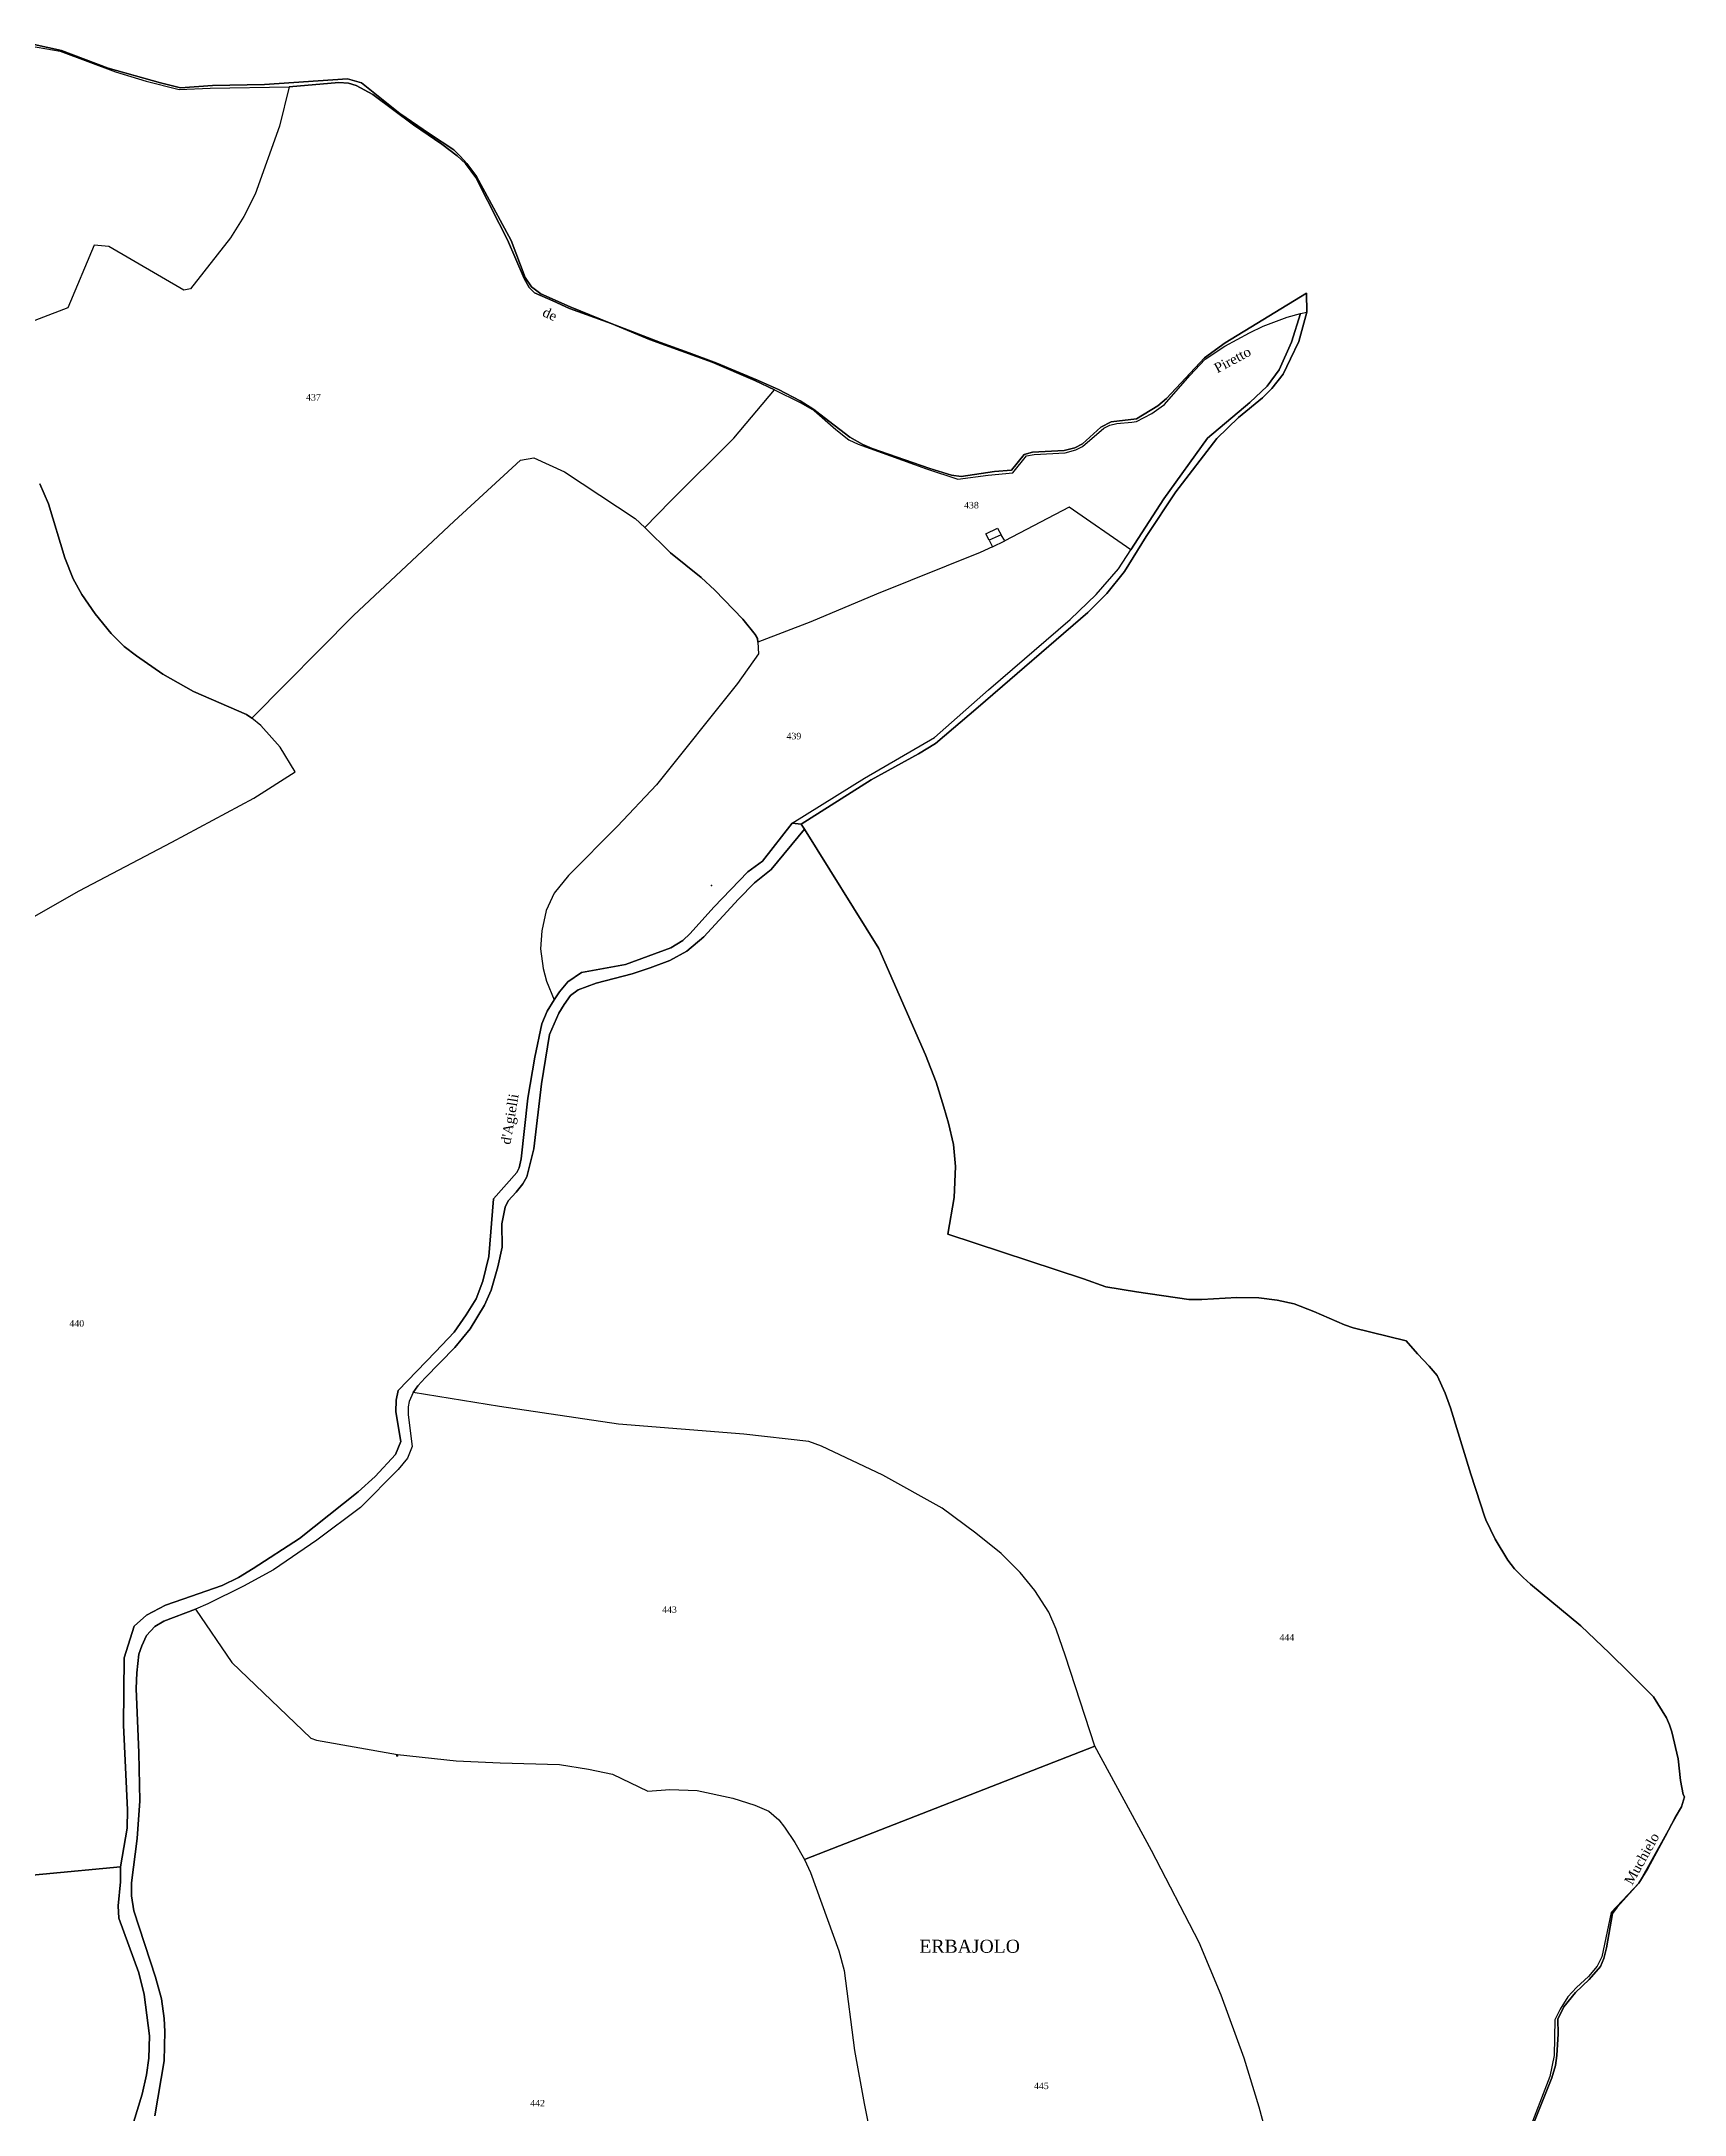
# Model space of a CAD drawing. Extents: x 1208104 to 1212743, y 6150498 to 6153217.
# Drawn here: x 1210096 to 1210601, y 6151201 to 6151837 of the extents above; entities that cross this region are included whole.
import ezdxf

# ---------------------------------------------------------------- set-up
doc = ezdxf.new("R2010")
doc.units = 0
doc.linetypes.add('CONTINU', pattern=[0])
doc.layers.get('0').update_dxf_attribs({"linetype": 'CONTINU'})
for name, color, linetype in [('1FLECHEFL', 7, 'CONTINU'), ('1LIEUDIT', 7, 'CONTINU'), ('1PARCELLE', 7, 'CONTINU'), ('1SUBDSECT', 7, 'CONTINU'), ('1TRONFLUV', 7, 'CONTINU'), ('3CLOTNONMI', 7, 'CONTINU'), ('3FISCLINE', 7, 'CONTINUOUS'), ('3LIEUDITTEX', 7, 'CONTINU'), ('3PARCELLETEX', 7, 'CONTINU'), ('3TRONFLUVTEX', 7, 'CONTINU')]:
    doc.layers.add(name, color=color, linetype=linetype)
doc.styles.get("Standard").update_dxf_attribs({"font": 'Times New Roman'})

# ---------------------------------------------------------------- blocks, each defined once
blk = doc.blocks.new('CLOTNOMI')
at = {"const_width": 0.38}
blk.add_lwpolyline([(-0.19, 0.37, 1), (0.19, 0.37, 1)], format="xyb", close=True, dxfattribs=at)
blk = doc.blocks.new('FLECHRU1')
blk.add_point((0, 0))

msp = doc.modelspace()

# ---------------------------------------------------------------- linework, layer by layer
at = {"layer": '1LIEUDIT'}
for points in [[(1210124.18, 6151198.06), (1210126.86, 6151206.83), (1210128.21, 6151212.73), (1210128.91, 6151217.91), (1210129.16, 6151224.72), (1210127.45, 6151237.39), (1210125.8, 6151244.12), (1210119.65, 6151260.84), (1210119.51, 6151264.61), (1210120.16, 6151272), (1210120.24, 6151276.59), (1210122.25, 6151288.48), (1210122.32, 6151294.13), (1210121.12, 6151320.18), (1210121.37, 6151340.79), (1210124.42, 6151350.51), (1210128.23, 6151353.9), (1210134.04, 6151357.02), (1210139.34, 6151358.84), (1210151.44, 6151363.09), (1210156.43, 6151365.49), (1210160.99, 6151368.28), (1210175.16, 6151377.43), (1210193.2, 6151391.76), (1210198.48, 6151396.56), (1210204.63, 6151403.27), (1210206.28, 6151407.3), (1210204.81, 6151416.38), (1210204.88, 6151419.95), (1210205.45, 6151422.9), (1210217.01, 6151434.81), (1210222.68, 6151440.84), (1210226.35, 6151446.14), (1210229.42, 6151451.06), (1210231.49, 6151456.49), (1210233.3, 6151464.06), (1210234.76, 6151481.76), (1210241.98, 6151489.9), (1210242.66, 6151491.29), (1210243.26, 6151494.11), (1210245.36, 6151512.76), (1210247.44, 6151525.33), (1210249.6, 6151535.54), (1210251.27, 6151539.49), (1210253.43, 6151542.88), (1210255.1, 6151545.39), (1210257.58, 6151548.42), (1210261.81, 6151551.29), (1210275.37, 6151553.73), (1210289.3, 6151558.87), (1210292.99, 6151561.14), (1210295.24, 6151563.26), (1210302.44, 6151571.34), (1210312.92, 6151582.28), (1210317.46, 6151585.56), (1210326.48, 6151597.17), (1210329.34, 6151596.84), (1210350.77, 6151610.54), (1210365.32, 6151618.48), (1210370.54, 6151621.61), (1210383.65, 6151632.82), (1210417.34, 6151661.84), (1210423.22, 6151667.74), (1210428.61, 6151674.52), (1210435.31, 6151685.2), (1210444.42, 6151698.96), (1210457, 6151715.36), (1210463.67, 6151721.77), (1210471.04, 6151727.8), (1210473.87, 6151730.71), (1210477.34, 6151735.11), (1210479.65, 6151739.83), (1210482.21, 6151745.15), (1210484.64, 6151754.18), (1210484.48, 6151759.93), (1210459.53, 6151744.68), (1210453.19, 6151740.11), (1210441.52, 6151727.66), (1210438.9, 6151725.38), (1210432.34, 6151721.33), (1210424.49, 6151720.41), (1210421.32, 6151718.77), (1210415.68, 6151713.71), (1210413.39, 6151712.42), (1210410.1, 6151711.6), (1210400.35, 6151711.17), (1210397.84, 6151710.46), (1210393.92, 6151705.59), (1210388.67, 6151705.15), (1210378.43, 6151703.65), (1210375.49, 6151704.06), (1210368.85, 6151706.1), (1210361.16, 6151708.82), (1210351.08, 6151712.3), (1210348.27, 6151713.54), (1210344.26, 6151715.73), (1210336.32, 6151721.83), (1210333.22, 6151724.22), (1210328.99, 6151726.89), (1210322.3, 6151730.35), (1210315.88, 6151733.21), (1210303.38, 6151738.51), (1210294.86, 6151741.64), (1210286.08, 6151744.77), (1210270.93, 6151750.67), (1210258.29, 6151755.73), (1210249.27, 6151759.79), (1210246.48, 6151761.95), (1210244.46, 6151764.77), (1210240.18, 6151776.18), (1210233.46, 6151788.63), (1210229.57, 6151795.79), (1210226.59, 6151799.82), (1210224.57, 6151802.01), (1210222.55, 6151803.95), (1210215.08, 6151808.9), (1210206.01, 6151815.16), (1210194.26, 6151824.55), (1210189.9, 6151825.85), (1210164.43, 6151824.1), (1210148.47, 6151823.75), (1210138.65, 6151823.06), (1210132.51, 6151824.53), (1210116.43, 6151829.1), (1210102.1, 6151834.46), (1210089.45, 6151837.28)], [(1210553.96, 6151196.96), (1210559.92, 6151211.81), (1210561.01, 6151215.6), (1210561.47, 6151218.67), (1210561.85, 6151225.32), (1210561.77, 6151229.86), (1210563.59, 6151233.61), (1210567.16, 6151238.03), (1210571.4, 6151242.06), (1210574.82, 6151246.02), (1210575.84, 6151248.45), (1210576.64, 6151251.73), (1210578.55, 6151262.31), (1210579.96, 6151264.26), (1210586.59, 6151271.66), (1210589.4, 6151276.12), (1210594.72, 6151285.92), (1210597.82, 6151291.76), (1210599.67, 6151295.1), (1210600.65, 6151298.12), (1210600.22, 6151298.87), (1210599.42, 6151303.17), (1210598.71, 6151309.77), (1210596.75, 6151318.06), (1210596.07, 6151320.25), (1210595.08, 6151322.43), (1210591.09, 6151328.81), (1210583.78, 6151336.18), (1210577.6, 6151342.26), (1210568.75, 6151350.66), (1210553.3, 6151363.5), (1210551.04, 6151365.53), (1210548.44, 6151368.11), (1210546.39, 6151370.79), (1210542.48, 6151377.27), (1210539.66, 6151383.18), (1210539.25, 6151384.36), (1210537.95, 6151388.11), (1210535.02, 6151397.21), (1210528.78, 6151417.66), (1210527.14, 6151422.07), (1210524.64, 6151427.53), (1210522.23, 6151430.42), (1210518.63, 6151434.16), (1210515.12, 6151438.23), (1210498.83, 6151442.18), (1210496.23, 6151443.07), (1210486.81, 6151447.17), (1210480.71, 6151449.51), (1210475.55, 6151450.71), (1210469.86, 6151451.36), (1210463.08, 6151451.53), (1210452.33, 6151450.84), (1210448.35, 6151450.92), (1210432.34, 6151453.23), (1210422.9, 6151454.79), (1210415.99, 6151457.19), (1210374.31, 6151470.96), (1210376.33, 6151482.2), (1210376.66, 6151491.71), (1210376.09, 6151498.47), (1210374.51, 6151505.06), (1210373.15, 6151509.91), (1210370.8, 6151517.64), (1210367.44, 6151526.04), (1210353.14, 6151558.73), (1210330.36, 6151595.39), (1210329.34, 6151596.84), (1210326.48, 6151597.17), (1210317.46, 6151585.56), (1210312.92, 6151582.28), (1210302.44, 6151571.34), (1210295.24, 6151563.26), (1210292.99, 6151561.14), (1210289.3, 6151558.87), (1210275.37, 6151553.73), (1210261.81, 6151551.29), (1210257.58, 6151548.42), (1210255.1, 6151545.39), (1210253.43, 6151542.88), (1210251.27, 6151539.49), (1210249.6, 6151535.54), (1210247.44, 6151525.33), (1210245.36, 6151512.76), (1210243.26, 6151494.11), (1210242.66, 6151491.29), (1210241.98, 6151489.9), (1210234.76, 6151481.76), (1210233.3, 6151464.06), (1210231.49, 6151456.49), (1210229.42, 6151451.06), (1210226.35, 6151446.14), (1210222.68, 6151440.84), (1210217.01, 6151434.81), (1210205.45, 6151422.9), (1210204.88, 6151419.95), (1210204.81, 6151416.38), (1210206.28, 6151407.3), (1210204.63, 6151403.27), (1210198.48, 6151396.56), (1210193.2, 6151391.76), (1210175.16, 6151377.43), (1210160.99, 6151368.28), (1210156.43, 6151365.49), (1210151.44, 6151363.09), (1210139.34, 6151358.84), (1210134.04, 6151357.02), (1210128.23, 6151353.9), (1210124.42, 6151350.51), (1210121.37, 6151340.79), (1210121.12, 6151320.18), (1210122.32, 6151294.13), (1210122.25, 6151288.48), (1210120.24, 6151276.59), (1210120.16, 6151272), (1210119.51, 6151264.61), (1210119.65, 6151260.84), (1210125.8, 6151244.12), (1210127.45, 6151237.39), (1210129.16, 6151224.72), (1210128.91, 6151217.91), (1210128.21, 6151212.73), (1210126.86, 6151206.83), (1210124.18, 6151198.06)]]:
    msp.add_lwpolyline(points, dxfattribs=at)
at = {"layer": '1PARCELLE'}
for points in [[(1210092.29, 6151835.9), (1210101.7, 6151834.34), (1210118.7, 6151827.95), (1210128.09, 6151825.06), (1210138.18, 6151822.5), (1210147.72, 6151822.98), (1210172.01, 6151823.34), (1210169.06, 6151811.25), (1210161.57, 6151790.35), (1210158.09, 6151783.53), (1210154.02, 6151776.93), (1210141.7, 6151761.33), (1210139.64, 6151760.94), (1210116.58, 6151774.35), (1210112.08, 6151774.69), (1210104.03, 6151755.42), (1210064.68, 6151740.39)], [(1210095.44, 6151701.41), (1210098.11, 6151695.23), (1210103.1, 6151678.71), (1210105.68, 6151672.21), (1210108.32, 6151667.4), (1210112.38, 6151661.51), (1210117.38, 6151655.48), (1210121.37, 6151651.44), (1210125.12, 6151648.58), (1210133.23, 6151642.95), (1210142.61, 6151637.61), (1210158.88, 6151630.57), (1210160.57, 6151629.4), (1210191.75, 6151660.99), (1210222.7, 6151689.97), (1210243.09, 6151708.64), (1210247.16, 6151709.39), (1210256.55, 6151705.12), (1210278.25, 6151690.79), (1210281.24, 6151688.01), (1210289.11, 6151696.05), (1210308.62, 6151715.39), (1210321.15, 6151730.33), (1210315.05, 6151733.14), (1210301.98, 6151738.75), (1210282.65, 6151745.74), (1210270.93, 6151750.65), (1210258.11, 6151755.3), (1210253.01, 6151757.65), (1210247.37, 6151760.05), (1210245.71, 6151761.69), (1210244.2, 6151764.47), (1210239.11, 6151776.35), (1210236.54, 6151781.36), (1210229.31, 6151795.51), (1210226.19, 6151799.75), (1210223.65, 6151802.16), (1210218.9, 6151805.73), (1210210.21, 6151811.66), (1210197.72, 6151821.01), (1210192.58, 6151823.72), (1210190.24, 6151824.48), (1210187.28, 6151824.67), (1210172.01, 6151823.34), (1210172.01, 6151823.34), (1210169.06, 6151811.25), (1210161.57, 6151790.35), (1210158.09, 6151783.53), (1210154.02, 6151776.93), (1210141.7, 6151761.33), (1210139.64, 6151760.94), (1210116.58, 6151774.35), (1210112.08, 6151774.69), (1210104.03, 6151755.42), (1210064.68, 6151740.39)], [(1210085.76, 6151564.01), (1210107.52, 6151576.4), (1210136.02, 6151591.36), (1210161.2, 6151604.83), (1210173.88, 6151612.92), (1210169.21, 6151620.54), (1210163.33, 6151627.15), (1210160.57, 6151629.4), (1210191.75, 6151660.99), (1210222.7, 6151689.97), (1210243.09, 6151708.64), (1210247.16, 6151709.39), (1210256.55, 6151705.12), (1210278.25, 6151690.79), (1210281.24, 6151688.01), (1210289.13, 6151680.26), (1210298.57, 6151672.65), (1210302.82, 6151668.76), (1210311.42, 6151659.85), (1210315.15, 6151655.15), (1210315.85, 6151653.9), (1210316, 6151652.75), (1210316, 6151652.75), (1210316.23, 6151649.19), (1210309.73, 6151640.07), (1210284.87, 6151609), (1210272.9, 6151596.25), (1210257.78, 6151581.11), (1210253.42, 6151575.66), (1210250.92, 6151570.36), (1210249.58, 6151564.16), (1210249.22, 6151558.59), (1210250.02, 6151552.58), (1210251.04, 6151548.65), (1210253.43, 6151542.88), (1210251.27, 6151539.49), (1210249.6, 6151535.54), (1210247.44, 6151525.33), (1210245.36, 6151512.76), (1210243.26, 6151494.11), (1210242.66, 6151491.29), (1210241.98, 6151489.9), (1210234.76, 6151481.76), (1210233.3, 6151464.06), (1210231.49, 6151456.49), (1210229.42, 6151451.06), (1210226.35, 6151446.14), (1210222.68, 6151440.84), (1210217.01, 6151434.81), (1210205.45, 6151422.9), (1210204.88, 6151419.95), (1210204.81, 6151416.38), (1210206.28, 6151407.3), (1210204.63, 6151403.27), (1210198.48, 6151396.56), (1210193.2, 6151391.76), (1210175.16, 6151377.43), (1210160.99, 6151368.28), (1210156.43, 6151365.49), (1210151.44, 6151363.09), (1210139.34, 6151358.84), (1210134.04, 6151357.02), (1210128.23, 6151353.9), (1210124.42, 6151350.51), (1210121.37, 6151340.79), (1210121.12, 6151320.18), (1210122.32, 6151294.13), (1210122.25, 6151288.48), (1210120.24, 6151276.59), (1210072.34, 6151272.17)], [(1210085.76, 6151564.01), (1210107.52, 6151576.4), (1210136.02, 6151591.36), (1210161.2, 6151604.83), (1210173.88, 6151612.92), (1210169.21, 6151620.54), (1210163.33, 6151627.15), (1210160.57, 6151629.4), (1210160.57, 6151629.4), (1210158.88, 6151630.57), (1210142.61, 6151637.61), (1210133.23, 6151642.95), (1210125.12, 6151648.58), (1210121.37, 6151651.44), (1210117.38, 6151655.48), (1210112.38, 6151661.51), (1210108.32, 6151667.4), (1210105.68, 6151672.21), (1210103.1, 6151678.71), (1210098.11, 6151695.23), (1210095.44, 6151701.41)], [(1210474.03, 6151187.65), (1210469.98, 6151202.8), (1210465.42, 6151217.84), (1210458.32, 6151237.26), (1210451.56, 6151253.41), (1210436.87, 6151281.64), (1210419.53, 6151313.69), (1210410.46, 6151341.36), (1210407.62, 6151349.63), (1210405.35, 6151354.85), (1210401.07, 6151361.47), (1210396.55, 6151367.02), (1210390.73, 6151372.85), (1210382.94, 6151379.11), (1210372.65, 6151386.8), (1210354.36, 6151396.93), (1210335.49, 6151405.8), (1210331.61, 6151407.26), (1210311.69, 6151409.47), (1210273.19, 6151412.55), (1210236.67, 6151418), (1210210.15, 6151422.31), (1210210.15, 6151422.31), (1210211.56, 6151424.38), (1210213.75, 6151426.81), (1210222.86, 6151436.19), (1210227.61, 6151441.88), (1210232, 6151449.14), (1210234.06, 6151453.79), (1210236.11, 6151460.93), (1210237.4, 6151467), (1210237.34, 6151474.14), (1210238.41, 6151479.27), (1210239.33, 6151481.16), (1210241.79, 6151483.89), (1210243.8, 6151486.38), (1210244.97, 6151488.54), (1210247.13, 6151497.2), (1210249.49, 6151517.14), (1210252, 6151532.25), (1210254.84, 6151538.82), (1210256.46, 6151541.53), (1210258.47, 6151544.24), (1210260.82, 6151546.01), (1210266.36, 6151548.02), (1210277.36, 6151550.88), (1210282.94, 6151552.78), (1210288.97, 6151555.02), (1210294.17, 6151557.82), (1210299.42, 6151562.27), (1210310.07, 6151573.89), (1210314.98, 6151578.9), (1210320.06, 6151582.92), (1210330.36, 6151595.39), (1210353.14, 6151558.73), (1210367.44, 6151526.04), (1210370.8, 6151517.64), (1210373.15, 6151509.91), (1210374.51, 6151505.06), (1210376.09, 6151498.47), (1210376.66, 6151491.71), (1210376.33, 6151482.2), (1210374.31, 6151470.96), (1210415.99, 6151457.19), (1210422.9, 6151454.79), (1210432.34, 6151453.23), (1210448.35, 6151450.92), (1210452.33, 6151450.84), (1210463.08, 6151451.53), (1210469.86, 6151451.36), (1210475.55, 6151450.71), (1210480.71, 6151449.51), (1210486.81, 6151447.17), (1210496.23, 6151443.07), (1210498.83, 6151442.18), (1210515.12, 6151438.23), (1210518.63, 6151434.16), (1210522.23, 6151430.42), (1210524.64, 6151427.53), (1210527.14, 6151422.07), (1210528.78, 6151417.66), (1210535.02, 6151397.21), (1210537.95, 6151388.11), (1210539.25, 6151384.36), (1210539.66, 6151383.18), (1210542.48, 6151377.27), (1210546.39, 6151370.79), (1210548.44, 6151368.11), (1210551.04, 6151365.53), (1210553.3, 6151363.5), (1210568.75, 6151350.66), (1210577.6, 6151342.26), (1210583.78, 6151336.18), (1210591.09, 6151328.81), (1210595.08, 6151322.43), (1210596.07, 6151320.25), (1210596.75, 6151318.06), (1210598.71, 6151309.77), (1210599.42, 6151303.17), (1210600.22, 6151298.87), (1210600.65, 6151298.12), (1210599.58, 6151295), (1210586.57, 6151271.66), (1210578.15, 6151262.6), (1210575.23, 6151249), (1210573.86, 6151246.16), (1210571.18, 6151242.93), (1210567.41, 6151239.53), (1210564.84, 6151236.7), (1210562.4, 6151232.91), (1210560.85, 6151229.67), (1210560.63, 6151218.71), (1210559.23, 6151212.23), (1210552.36, 6151194.38)], [(1210130.7, 6151200.14), (1210133.58, 6151217.09), (1210133.81, 6151226.1), (1210133.6, 6151230.07), (1210132.78, 6151236.13), (1210130.97, 6151242.73), (1210124.25, 6151263.13), (1210123.54, 6151267.7), (1210123.53, 6151271.7), (1210125.33, 6151285.29), (1210126.15, 6151296.93), (1210125.84, 6151311.61), (1210125.02, 6151331.45), (1210125.19, 6151336.23), (1210125.82, 6151341.96), (1210126.72, 6151344.51), (1210128.23, 6151347.69), (1210130.74, 6151350.46), (1210133.5, 6151352.05), (1210143.2, 6151355.8), (1210154.39, 6151339.42), (1210178.7, 6151316.17), (1210180.38, 6151315.51), (1210205.24, 6151311.17), (1210223.27, 6151309.2), (1210236.78, 6151308.56), (1210255.07, 6151308.07), (1210264, 6151306.6), (1210271.38, 6151305.1), (1210282.14, 6151299.83), (1210288.92, 6151300.34), (1210297.38, 6151300.03), (1210308.35, 6151297.69), (1210315.01, 6151295.58), (1210319.36, 6151293.71), (1210322.46, 6151291.02), (1210324.17, 6151288.84), (1210327.33, 6151284.11), (1210330.34, 6151278.91), (1210332.11, 6151274.84), (1210340.84, 6151250.83), (1210342.47, 6151244.74), (1210345.63, 6151220.17), (1210348.62, 6151203.98), (1210351.01, 6151192.27)], [(1210474.03, 6151187.65), (1210469.98, 6151202.8), (1210465.42, 6151217.84), (1210458.32, 6151237.26), (1210451.56, 6151253.41), (1210436.87, 6151281.64), (1210419.53, 6151313.69), (1210330.34, 6151278.91), (1210330.34, 6151278.91), (1210332.11, 6151274.84), (1210340.84, 6151250.83), (1210342.47, 6151244.74), (1210345.63, 6151220.17), (1210348.62, 6151203.98), (1210351.01, 6151192.27)], [(1210025.02, 6151198.14), (1210026.4, 6151210.7), (1210027.35, 6151215.91), (1210028.03, 6151220.74), (1210024.3, 6151247.18), (1210021.37, 6151261.1), (1210020.92, 6151269.5), (1210072.34, 6151272.17), (1210120.24, 6151276.59), (1210120.16, 6151272), (1210119.51, 6151264.61), (1210119.65, 6151260.84), (1210125.8, 6151244.12), (1210127.45, 6151237.39), (1210129.16, 6151224.72), (1210128.91, 6151217.91), (1210128.21, 6151212.73), (1210126.86, 6151206.83), (1210124.18, 6151198.06)]]:
    msp.add_lwpolyline(points, dxfattribs=at)
for points in [[(1210430.6, 6151681.17), (1210411.65, 6151694.29), (1210391.82, 6151683.93), (1210390.77, 6151685.78), (1210387.06, 6151684.06), (1210388.04, 6151682.1), (1210384.24, 6151680.34), (1210352.4, 6151667.49), (1210332.27, 6151659.02), (1210316, 6151652.75), (1210315.85, 6151653.9), (1210315.15, 6151655.15), (1210311.42, 6151659.85), (1210302.82, 6151668.76), (1210298.57, 6151672.65), (1210289.13, 6151680.26), (1210281.24, 6151688.01), (1210289.11, 6151696.05), (1210308.62, 6151715.39), (1210321.15, 6151730.33), (1210329.01, 6151726.43), (1210333.25, 6151723.95), (1210339.93, 6151718.11), (1210343.92, 6151714.97), (1210346.78, 6151713.62), (1210367.77, 6151705.98), (1210377.44, 6151702.87), (1210386.72, 6151704.05), (1210394.29, 6151704.83), (1210398.52, 6151710.02), (1210400.82, 6151710.41), (1210410.38, 6151710.88), (1210413.7, 6151711.82), (1210415.71, 6151712.88), (1210422.31, 6151718.46), (1210424.06, 6151719.42), (1210426.21, 6151719.92), (1210430.83, 6151720.34), (1210432.33, 6151720.6), (1210437.05, 6151722.97), (1210439.91, 6151725.07), (1210440.85, 6151725.81), (1210448.67, 6151734.67), (1210453.39, 6151739.67), (1210459.48, 6151743.69), (1210466.99, 6151747.74), (1210471.21, 6151749.81), (1210478.55, 6151752.6), (1210482.68, 6151753.73), (1210479.94, 6151744.88), (1210476.13, 6151736.42), (1210472.42, 6151731.43), (1210467.08, 6151726.43), (1210454.14, 6151715.4), (1210440.67, 6151696.8), (1210430.6, 6151681.17)], [(1210430.6, 6151681.17), (1210411.65, 6151694.29), (1210391.82, 6151683.93), (1210390.77, 6151685.78), (1210387.06, 6151684.06), (1210388.04, 6151682.1), (1210384.24, 6151680.34), (1210352.4, 6151667.49), (1210332.27, 6151659.02), (1210316, 6151652.75), (1210316.23, 6151649.19), (1210309.73, 6151640.07), (1210284.87, 6151609), (1210272.9, 6151596.25), (1210257.78, 6151581.11), (1210253.42, 6151575.66), (1210250.92, 6151570.36), (1210249.58, 6151564.16), (1210249.22, 6151558.59), (1210250.02, 6151552.58), (1210251.04, 6151548.65), (1210253.43, 6151542.88), (1210255.1, 6151545.39), (1210257.58, 6151548.42), (1210261.81, 6151551.29), (1210275.37, 6151553.73), (1210289.3, 6151558.87), (1210292.99, 6151561.14), (1210295.24, 6151563.26), (1210302.44, 6151571.34), (1210312.92, 6151582.28), (1210317.46, 6151585.56), (1210326.48, 6151597.17), (1210348.77, 6151610.99), (1210370.22, 6151623.45), (1210386.79, 6151638.11), (1210411.88, 6151659.76), (1210419.92, 6151667.4), (1210426.8, 6151675.29), (1210430.6, 6151681.17)], [(1210143.2, 6151355.8), (1210154.39, 6151339.42), (1210178.7, 6151316.17), (1210180.38, 6151315.51), (1210205.24, 6151311.17), (1210223.27, 6151309.2), (1210236.78, 6151308.56), (1210255.07, 6151308.07), (1210264, 6151306.6), (1210271.38, 6151305.1), (1210282.14, 6151299.83), (1210288.92, 6151300.34), (1210297.38, 6151300.03), (1210308.35, 6151297.69), (1210315.01, 6151295.58), (1210319.36, 6151293.71), (1210322.46, 6151291.02), (1210324.17, 6151288.84), (1210327.33, 6151284.11), (1210330.34, 6151278.91), (1210419.53, 6151313.69), (1210410.46, 6151341.36), (1210407.62, 6151349.63), (1210405.35, 6151354.85), (1210401.07, 6151361.47), (1210396.55, 6151367.02), (1210390.73, 6151372.85), (1210382.94, 6151379.11), (1210372.65, 6151386.8), (1210354.36, 6151396.93), (1210335.49, 6151405.8), (1210331.61, 6151407.26), (1210311.69, 6151409.47), (1210273.19, 6151412.55), (1210236.67, 6151418), (1210210.15, 6151422.31), (1210208.85, 6151419.55), (1210208.59, 6151417.88), (1210208.52, 6151415.42), (1210209.81, 6151405.69), (1210208.32, 6151402.2), (1210205.48, 6151398.71), (1210193.88, 6151387.02), (1210180.54, 6151376.93), (1210167.22, 6151367.81), (1210157.94, 6151362.8), (1210147.03, 6151357.37), (1210143.2, 6151355.8)]]:
    msp.add_lwpolyline(points, close=True, dxfattribs=at)
at = {"layer": '1SUBDSECT'}
msp.add_lwpolyline([(1210089.45, 6151837.28), (1210102.1, 6151834.46), (1210116.43, 6151829.1), (1210132.51, 6151824.53), (1210138.65, 6151823.06), (1210148.47, 6151823.75), (1210164.43, 6151824.1), (1210189.9, 6151825.85), (1210194.26, 6151824.55), (1210206.01, 6151815.16), (1210215.08, 6151808.9), (1210222.55, 6151803.95), (1210224.57, 6151802.01), (1210226.59, 6151799.82), (1210229.57, 6151795.79), (1210233.46, 6151788.63), (1210240.18, 6151776.18), (1210244.46, 6151764.77), (1210246.48, 6151761.95), (1210249.27, 6151759.79), (1210258.29, 6151755.73), (1210270.93, 6151750.67), (1210286.08, 6151744.77), (1210294.86, 6151741.64), (1210303.38, 6151738.51), (1210315.88, 6151733.21), (1210322.3, 6151730.35), (1210328.99, 6151726.89), (1210333.22, 6151724.22), (1210336.32, 6151721.83), (1210344.26, 6151715.73), (1210348.27, 6151713.54), (1210351.08, 6151712.3), (1210361.16, 6151708.82), (1210368.85, 6151706.1), (1210375.49, 6151704.06), (1210378.43, 6151703.65), (1210388.67, 6151705.15), (1210393.92, 6151705.59), (1210397.84, 6151710.46), (1210400.35, 6151711.17), (1210410.1, 6151711.6), (1210413.39, 6151712.42), (1210415.68, 6151713.71), (1210421.32, 6151718.77), (1210424.49, 6151720.41), (1210432.34, 6151721.33), (1210438.9, 6151725.38), (1210441.52, 6151727.66), (1210453.19, 6151740.11), (1210459.53, 6151744.68), (1210484.48, 6151759.93), (1210484.64, 6151754.18), (1210482.21, 6151745.15), (1210479.65, 6151739.83), (1210477.34, 6151735.11), (1210473.87, 6151730.71), (1210471.04, 6151727.8), (1210463.67, 6151721.77), (1210457, 6151715.36), (1210444.42, 6151698.96), (1210435.31, 6151685.2), (1210428.61, 6151674.52), (1210423.22, 6151667.74), (1210417.34, 6151661.84), (1210383.65, 6151632.82), (1210370.54, 6151621.61), (1210365.32, 6151618.48), (1210350.77, 6151610.54), (1210329.34, 6151596.84), (1210330.36, 6151595.39), (1210353.14, 6151558.73), (1210367.44, 6151526.04), (1210370.8, 6151517.64), (1210373.15, 6151509.91), (1210374.51, 6151505.06), (1210376.09, 6151498.47), (1210376.66, 6151491.71), (1210376.33, 6151482.2), (1210374.31, 6151470.96), (1210415.99, 6151457.19), (1210422.9, 6151454.79), (1210432.34, 6151453.23), (1210448.35, 6151450.92), (1210452.33, 6151450.84), (1210463.08, 6151451.53), (1210469.86, 6151451.36), (1210475.55, 6151450.71), (1210480.71, 6151449.51), (1210486.81, 6151447.17), (1210496.23, 6151443.07), (1210498.83, 6151442.18), (1210515.12, 6151438.23), (1210518.63, 6151434.16), (1210522.23, 6151430.42), (1210524.64, 6151427.53), (1210527.14, 6151422.07), (1210528.78, 6151417.66), (1210535.02, 6151397.21), (1210537.95, 6151388.11), (1210539.25, 6151384.36), (1210539.66, 6151383.18), (1210542.48, 6151377.27), (1210546.39, 6151370.79), (1210548.44, 6151368.11), (1210551.04, 6151365.53), (1210553.3, 6151363.5), (1210568.75, 6151350.66), (1210577.6, 6151342.26), (1210583.78, 6151336.18), (1210591.09, 6151328.81), (1210595.08, 6151322.43), (1210596.07, 6151320.25), (1210596.75, 6151318.06), (1210598.71, 6151309.77), (1210599.42, 6151303.17), (1210600.22, 6151298.87), (1210600.65, 6151298.12), (1210599.67, 6151295.1), (1210597.82, 6151291.76), (1210594.72, 6151285.92), (1210589.4, 6151276.12), (1210586.59, 6151271.66), (1210579.96, 6151264.26), (1210578.55, 6151262.31), (1210576.64, 6151251.73), (1210575.84, 6151248.45), (1210574.82, 6151246.02), (1210571.4, 6151242.06), (1210567.16, 6151238.03), (1210563.59, 6151233.61), (1210561.77, 6151229.86), (1210561.85, 6151225.32), (1210561.47, 6151218.67), (1210561.01, 6151215.6), (1210559.92, 6151211.81), (1210553.96, 6151196.96)], dxfattribs=at)
at = {"layer": '1TRONFLUV'}
for points in [[(1210092.29, 6151835.9), (1210101.7, 6151834.34), (1210118.7, 6151827.95), (1210128.09, 6151825.06), (1210138.18, 6151822.5), (1210147.72, 6151822.98), (1210172.01, 6151823.34), (1210172.01, 6151823.34), (1210187.28, 6151824.67), (1210190.24, 6151824.48), (1210192.58, 6151823.72), (1210197.72, 6151821.01), (1210210.21, 6151811.66), (1210218.9, 6151805.73), (1210223.65, 6151802.16), (1210226.19, 6151799.75), (1210229.31, 6151795.51), (1210236.54, 6151781.36), (1210239.11, 6151776.35), (1210244.2, 6151764.47), (1210245.71, 6151761.69), (1210247.37, 6151760.05), (1210253.01, 6151757.65), (1210258.11, 6151755.3), (1210270.93, 6151750.65), (1210282.65, 6151745.74), (1210301.98, 6151738.75), (1210315.05, 6151733.14), (1210321.15, 6151730.33), (1210329.01, 6151726.43), (1210333.25, 6151723.95), (1210339.93, 6151718.11), (1210343.92, 6151714.97), (1210346.78, 6151713.62), (1210367.77, 6151705.98), (1210377.44, 6151702.87), (1210386.72, 6151704.05), (1210394.29, 6151704.83), (1210398.52, 6151710.02), (1210400.82, 6151710.41), (1210410.38, 6151710.88), (1210413.7, 6151711.82), (1210415.71, 6151712.88), (1210422.31, 6151718.46), (1210424.06, 6151719.42), (1210426.21, 6151719.92), (1210430.83, 6151720.34), (1210432.33, 6151720.6), (1210437.05, 6151722.97), (1210439.91, 6151725.07), (1210440.85, 6151725.81), (1210448.67, 6151734.67), (1210453.39, 6151739.67), (1210459.48, 6151743.69), (1210466.99, 6151747.74), (1210471.21, 6151749.81), (1210478.55, 6151752.6), (1210482.68, 6151753.73), (1210484.64, 6151754.18), (1210484.48, 6151759.93), (1210459.53, 6151744.68), (1210453.19, 6151740.11), (1210441.52, 6151727.66), (1210438.9, 6151725.38), (1210432.34, 6151721.33), (1210424.49, 6151720.41), (1210421.32, 6151718.77), (1210415.68, 6151713.71), (1210413.39, 6151712.42), (1210410.1, 6151711.6), (1210400.35, 6151711.17), (1210397.84, 6151710.46), (1210393.92, 6151705.59), (1210388.67, 6151705.15), (1210378.43, 6151703.65), (1210375.49, 6151704.06), (1210368.85, 6151706.1), (1210361.16, 6151708.82), (1210351.08, 6151712.3), (1210348.27, 6151713.54), (1210344.26, 6151715.73), (1210336.32, 6151721.83), (1210333.22, 6151724.22), (1210328.99, 6151726.89), (1210322.3, 6151730.35), (1210315.88, 6151733.21), (1210303.38, 6151738.51), (1210294.86, 6151741.64), (1210286.08, 6151744.77), (1210270.93, 6151750.67), (1210258.29, 6151755.73), (1210249.27, 6151759.79), (1210246.48, 6151761.95), (1210244.46, 6151764.77), (1210240.18, 6151776.18), (1210233.46, 6151788.63), (1210229.57, 6151795.79), (1210226.59, 6151799.82), (1210224.57, 6151802.01), (1210222.55, 6151803.95), (1210215.08, 6151808.9), (1210206.01, 6151815.16), (1210194.26, 6151824.55), (1210189.9, 6151825.85), (1210164.43, 6151824.1), (1210148.47, 6151823.75), (1210138.65, 6151823.06), (1210132.51, 6151824.53), (1210116.43, 6151829.1), (1210102.1, 6151834.46), (1210089.45, 6151837.28)], [(1210124.18, 6151198.06), (1210126.86, 6151206.83), (1210128.21, 6151212.73), (1210128.91, 6151217.91), (1210129.16, 6151224.72), (1210127.45, 6151237.39), (1210125.8, 6151244.12), (1210119.65, 6151260.84), (1210119.51, 6151264.61), (1210120.16, 6151272), (1210120.24, 6151276.59), (1210122.25, 6151288.48), (1210122.32, 6151294.13), (1210121.12, 6151320.18), (1210121.37, 6151340.79), (1210124.42, 6151350.51), (1210128.23, 6151353.9), (1210134.04, 6151357.02), (1210139.34, 6151358.84), (1210151.44, 6151363.09), (1210156.43, 6151365.49), (1210160.99, 6151368.28), (1210175.16, 6151377.43), (1210193.2, 6151391.76), (1210198.48, 6151396.56), (1210204.63, 6151403.27), (1210206.28, 6151407.3), (1210204.81, 6151416.38), (1210204.88, 6151419.95), (1210205.45, 6151422.9), (1210217.01, 6151434.81), (1210222.68, 6151440.84), (1210226.35, 6151446.14), (1210229.42, 6151451.06), (1210231.49, 6151456.49), (1210233.3, 6151464.06), (1210234.76, 6151481.76), (1210241.98, 6151489.9), (1210242.66, 6151491.29), (1210243.26, 6151494.11), (1210245.36, 6151512.76), (1210247.44, 6151525.33), (1210249.6, 6151535.54), (1210251.27, 6151539.49), (1210253.43, 6151542.88), (1210255.1, 6151545.39), (1210257.58, 6151548.42), (1210261.81, 6151551.29), (1210275.37, 6151553.73), (1210289.3, 6151558.87), (1210292.99, 6151561.14), (1210295.24, 6151563.26), (1210302.44, 6151571.34), (1210312.92, 6151582.28), (1210317.46, 6151585.56), (1210326.48, 6151597.17), (1210348.77, 6151610.99), (1210370.22, 6151623.45), (1210386.79, 6151638.11), (1210411.88, 6151659.76), (1210419.92, 6151667.4), (1210426.8, 6151675.29), (1210430.6, 6151681.17), (1210440.67, 6151696.8), (1210454.14, 6151715.4), (1210467.08, 6151726.43), (1210472.42, 6151731.43), (1210476.13, 6151736.42), (1210479.94, 6151744.88), (1210482.68, 6151753.73), (1210484.64, 6151754.18), (1210482.21, 6151745.15), (1210479.65, 6151739.83), (1210477.34, 6151735.11), (1210473.87, 6151730.71), (1210471.04, 6151727.8), (1210463.67, 6151721.77), (1210457, 6151715.36), (1210444.42, 6151698.96), (1210435.31, 6151685.2), (1210428.61, 6151674.52), (1210423.22, 6151667.74), (1210417.34, 6151661.84), (1210383.65, 6151632.82), (1210370.54, 6151621.61), (1210365.32, 6151618.48), (1210350.77, 6151610.54), (1210329.34, 6151596.84), (1210330.36, 6151595.39), (1210320.06, 6151582.92), (1210314.98, 6151578.9), (1210310.07, 6151573.89), (1210299.42, 6151562.27), (1210294.17, 6151557.82), (1210288.97, 6151555.02), (1210282.94, 6151552.78), (1210277.36, 6151550.88), (1210266.36, 6151548.02), (1210260.82, 6151546.01), (1210258.47, 6151544.24), (1210256.46, 6151541.53), (1210254.84, 6151538.82), (1210252, 6151532.25), (1210249.49, 6151517.14), (1210247.13, 6151497.2), (1210244.97, 6151488.54), (1210243.8, 6151486.38), (1210241.79, 6151483.89), (1210239.33, 6151481.16), (1210238.41, 6151479.27), (1210237.34, 6151474.14), (1210237.4, 6151467), (1210236.11, 6151460.93), (1210234.06, 6151453.79), (1210232, 6151449.14), (1210227.61, 6151441.88), (1210222.86, 6151436.19), (1210213.75, 6151426.81), (1210211.56, 6151424.38), (1210210.15, 6151422.31), (1210208.85, 6151419.55), (1210208.59, 6151417.88), (1210208.52, 6151415.42), (1210209.81, 6151405.69), (1210208.32, 6151402.2), (1210205.48, 6151398.71), (1210193.88, 6151387.02), (1210180.54, 6151376.93), (1210167.22, 6151367.81), (1210157.94, 6151362.8), (1210147.03, 6151357.37), (1210143.2, 6151355.8), (1210133.5, 6151352.05), (1210130.74, 6151350.46), (1210128.23, 6151347.69), (1210126.72, 6151344.51), (1210125.82, 6151341.96), (1210125.19, 6151336.23), (1210125.02, 6151331.45), (1210125.84, 6151311.61), (1210126.15, 6151296.93), (1210125.33, 6151285.29), (1210123.53, 6151271.7), (1210123.54, 6151267.7), (1210124.25, 6151263.13), (1210130.97, 6151242.73), (1210132.78, 6151236.13), (1210133.6, 6151230.07), (1210133.81, 6151226.1), (1210133.58, 6151217.09), (1210130.7, 6151200.14)], [(1210553.96, 6151196.96), (1210559.92, 6151211.81), (1210561.01, 6151215.6), (1210561.47, 6151218.67), (1210561.85, 6151225.32), (1210561.77, 6151229.86), (1210563.59, 6151233.61), (1210567.16, 6151238.03), (1210571.4, 6151242.06), (1210574.82, 6151246.02), (1210575.84, 6151248.45), (1210576.64, 6151251.73), (1210578.55, 6151262.31), (1210579.96, 6151264.26), (1210586.59, 6151271.66), (1210589.4, 6151276.12), (1210594.72, 6151285.92), (1210597.82, 6151291.76), (1210599.67, 6151295.1), (1210600.65, 6151298.12), (1210599.58, 6151295), (1210586.57, 6151271.66), (1210578.15, 6151262.6), (1210575.23, 6151249), (1210573.86, 6151246.16), (1210571.18, 6151242.93), (1210567.41, 6151239.53), (1210564.84, 6151236.7), (1210562.4, 6151232.91), (1210560.85, 6151229.67), (1210560.63, 6151218.71), (1210559.23, 6151212.23), (1210552.36, 6151194.38)]]:
    msp.add_lwpolyline(points, dxfattribs=at)
at = {"layer": '3FISCLINE'}
for points in [[(1210387.06, 6151684.06), (1210386.04, 6151686.04), (1210389.55, 6151687.84), (1210390.77, 6151685.78)], [(1210388.04, 6151682.1), (1210391.82, 6151683.93)]]:
    msp.add_lwpolyline(points, dxfattribs=at)

# ---------------------------------------------------------------- block references
at = {"layer": '1FLECHEFL', "rotation": 42.5}
msp.add_blockref('FLECHRU1', (1210301.77, 6151578.02), dxfattribs=at)
at = {"layer": '3CLOTNONMI', "rotation": 170.1}
msp.add_blockref('CLOTNOMI', (1210205.24, 6151311.17), dxfattribs=at)

# ---------------------------------------------------------------- texts
at = {"layer": '3LIEUDITTEX'}
msp.add_text('ERBAJOLO', height=4, dxfattribs=at).set_placement((1210365.61, 6151250.24))
at = {"layer": '3PARCELLETEX'}
for s, p in [('437', (1210177.2, 6151726.98)), ('438', (1210379.33, 6151693.86)), ('439', (1210324.79, 6151622.95)), ('440', (1210104.5, 6151442.54)), ('443', (1210286.58, 6151354.64)), ('444', (1210476.22, 6151346.1)), ('445', (1210400.81, 6151208.36)), ('442', (1210246.06, 6151203.04))]:
    msp.add_text(s, height=2, dxfattribs=at).set_placement(p)
at = {"layer": '3TRONFLUVTEX'}
for s, rotation, p in [('de', 335.4, (1210249.53, 6151753.08)), ('Piretto', 28.2, (1210457.16, 6151735.35)), ("d'Agielli", 80.6, (1210239.96, 6151498.32)), ('Muchielo', 60.9, (1210584.58, 6151270.83))]:
    msp.add_text(s, height=3, rotation=rotation, dxfattribs=at).set_placement(p)

doc.saveas('drawing.dxf')
